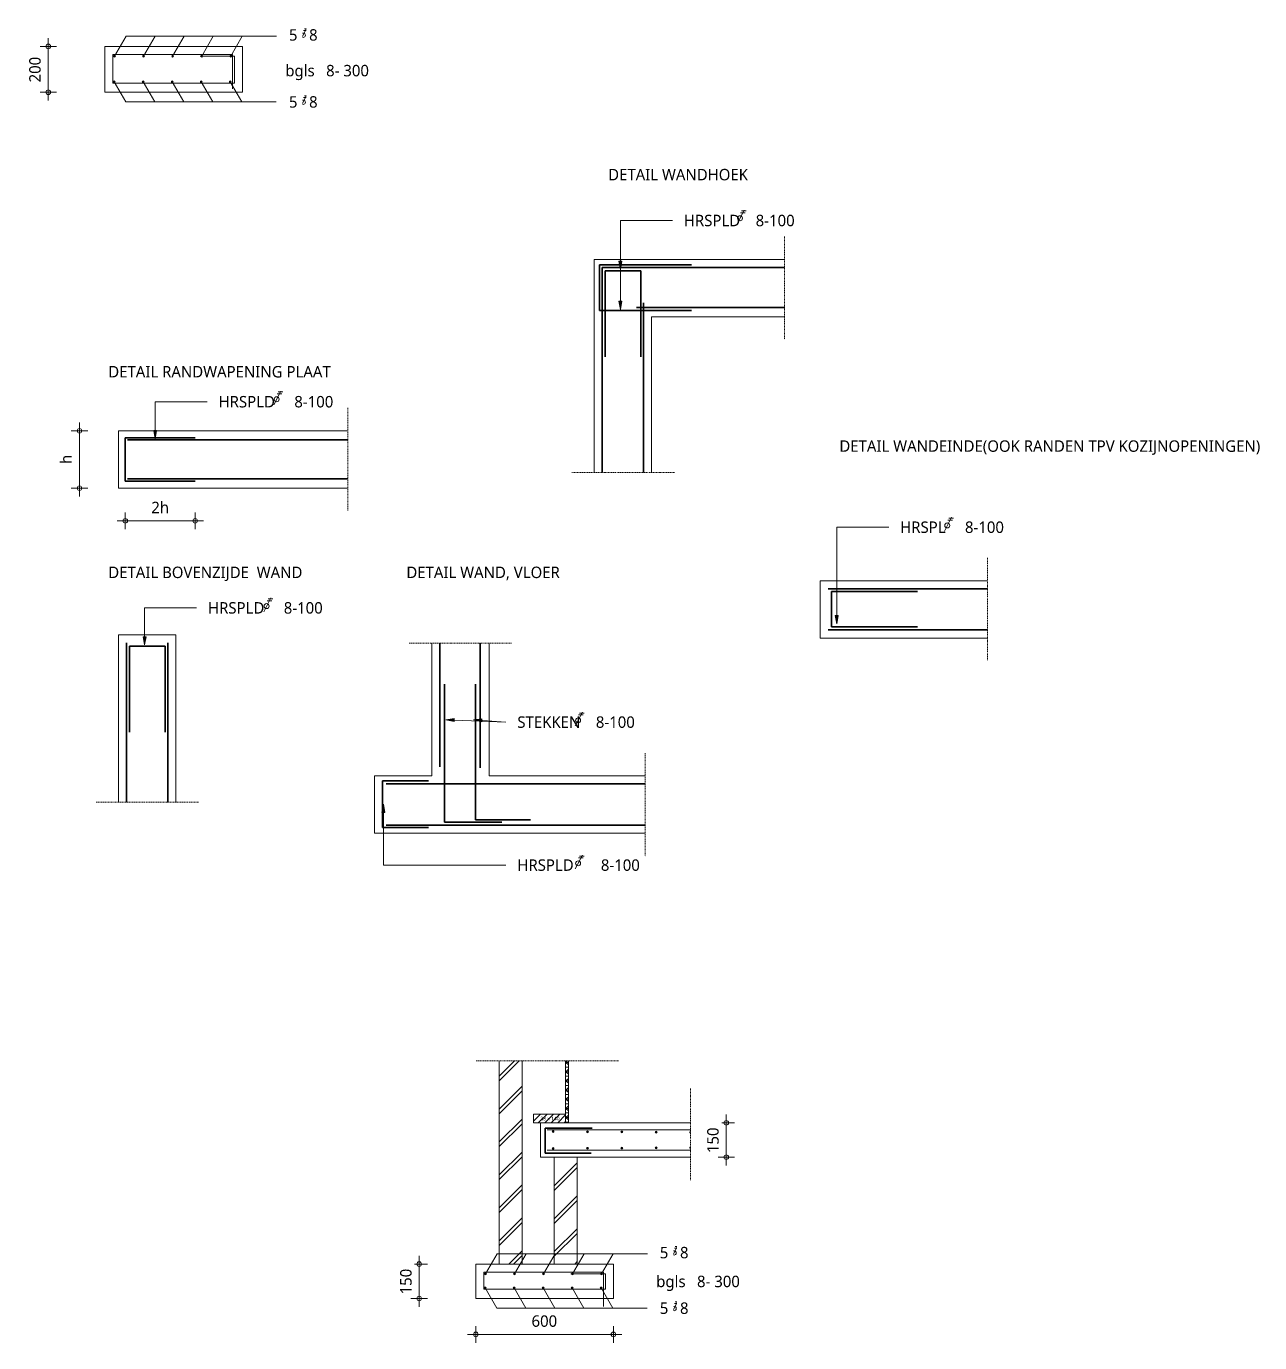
# Model space of a CAD drawing. Header units: millimetres. Extents: x -3388 to 20400, y -422 to 11347.
# Drawn here: x 3708 to 9086, y -422 to 5321 of the extents above; entities that cross this region are included whole.
import ezdxf

# ---------------------------------------------------------------- set-up
doc = ezdxf.new("R2010")
doc.units = ezdxf.units.MM
doc.linetypes.add('MV_center', pattern=[15, 6, -3, 3, -3])
for name, color, linetype, lineweight in [('A-ANNO-DIMS', 211, 'Continuous', 13), ('A-ANNO-DIMS-20', 211, 'Continuous', 13), ('A-ANNO-NOTE', 131, 'Continuous', 18), ('A-DETL', 90, 'Continuous', 13), ('A-DETL-GENF', 92, 'Continuous', 18), ('A-DETL-IDEN', 3, 'Continuous', 18), ('A-DETL-MEDM', 33, 'Continuous', 18), ('G-ANNO-TEXT', 231, 'Continuous', 13)]:
    doc.layers.add(name, color=color, linetype=linetype, lineweight=lineweight)
doc.styles.add('Segoe UI', font='segoeui.ttf', dxfattribs={"height": 16})
doc.styles.add('Segoe UI_1', font='segoeui.ttf', dxfattribs={"height": 50})
doc.styles.add('Segoe UI_B', font='segoeui.ttf', dxfattribs={"height": 50})
doc.dimstyles.new('2_5_mm', dxfattribs={"dimscale": 304.8, "dimtxt": 52.368197, "dimasz": 0.065617, "dimexe": 0.11811, "dimexo": 0.0625, "dimgap": 0.059055, "dimtad": 1, "dimdec": 0, "dimzin": 0, "dimdsep": 46, "dimtxsty": 'Segoe UI_1', "dimblk1": 'DOTBLANK', "dimblk2": 'DOTBLANK', "dimsah": 1, "dimcen": 0.09, "dimdle": 0.11811, "dimazin": 0, "dimtfac": 1, "dimtdec": 4, "dimtix": 1, "dimtmove": 0, "dimatfit": 3, "dimfxl": 0.11811, "dimfxlon": 1, "dimtvp": 1, "dimtfill": 1, "dimtolj": 1, "dimtzin": 0, "dimarcsym": 2})
pattern_1 = [(45, (0, 0), (-71.842, 71.842), []), (45, (20.32, 0), (-71.842, 71.842), [])]

# ---------------------------------------------------------------- blocks, each defined once
blk = doc.blocks.new('NLRS_00_DI_maskeer - Type 1-4234379-Details Wapening')
at = {"layer": 'A-DETL-GENF', "linetype": 'MV_center'}
blk.add_line((350, 0), (-100, 0), dxfattribs=at)
blk = doc.blocks.new('28 reeks_staven - Type 1-4440012-Details Wapening')
at = {"layer": 'A-DETL-GENF'}
for points in [[(0, -4), (1, -3.9), (2, -3.5), (2.8, -2.8), (3.5, -2), (3.9, -1), (4, 0), (3.9, 1), (3.5, 2), (2.8, 2.8), (2, 3.5), (1, 3.9), (0, 4), (-1, 3.9), (-2, 3.5), (-2.8, 2.8), (-3.5, 2), (-3.9, 1), (-4, 0), (-3.9, -1), (-3.5, -2), (-2.8, -2.8), (-2, -3.5), (-1, -3.9)], [(126.5, -4), (127.6, -3.9), (128.5, -3.5), (129.4, -2.8), (130, -2), (130.4, -1), (130.5, 0), (130.4, 1), (130, 2), (129.4, 2.8), (128.5, 3.5), (127.6, 3.9), (126.5, 4), (125.5, 3.9), (124.5, 3.5), (123.7, 2.8), (123.1, 2), (122.7, 1), (122.5, 0), (122.7, -1), (123.1, -2), (123.7, -2.8), (124.5, -3.5), (125.5, -3.9)], [(253.1, -4), (254.1, -3.9), (255.1, -3.5), (255.9, -2.8), (256.5, -2), (256.9, -1), (257.1, 0), (256.9, 1), (256.5, 2), (255.9, 2.8), (255.1, 3.5), (254.1, 3.9), (253.1, 4), (252, 3.9), (251.1, 3.5), (250.3, 2.8), (249.6, 2), (249.2, 1), (249.1, 0), (249.2, -1), (249.6, -2), (250.3, -2.8), (251.1, -3.5), (252, -3.9)], [(379.6, -4), (380.7, -3.9), (381.6, -3.5), (382.4, -2.8), (383.1, -2), (383.5, -1), (383.6, 0), (383.5, 1), (383.1, 2), (382.4, 2.8), (381.6, 3.5), (380.7, 3.9), (379.6, 4), (378.6, 3.9), (377.6, 3.5), (376.8, 2.8), (376.2, 2), (375.8, 1), (375.6, 0), (375.8, -1), (376.2, -2), (376.8, -2.8), (377.6, -3.5), (378.6, -3.9)], [(506.2, -4), (507.2, -3.9), (508.2, -3.5), (509, -2.8), (509.6, -2), (510, -1), (510.2, 0), (510, 1), (509.6, 2), (509, 2.8), (508.2, 3.5), (507.2, 3.9), (506.2, 4), (505.1, 3.9), (504.2, 3.5), (503.3, 2.8), (502.7, 2), (502.3, 1), (502.2, 0), (502.3, -1), (502.7, -2), (503.3, -2.8), (504.2, -3.5), (505.1, -3.9)]]:
    blk.add_hatch(color=256, dxfattribs=at).paths.add_polyline_path(points)
for p, q in [((0, 0), (50.7, 87.8)), ((50.7, 87.8), (706.2, 87.8)), ((126.5, 0), (177.2, 87.8)), ((253.1, 0), (303.7, 87.8)), ((379.6, 0), (430.3, 87.8)), ((506.2, 0), (556.8, 87.8))]:
    blk.add_line(p, q, dxfattribs=at)
at = {"layer": 'A-DETL-MEDM'}
for centre, start, end in [((0, 0), 360, 180), ((0, 0), 180, 360), ((126.5, 0), 0, 180), ((126.5, 0), 180, 360), ((253.1, 0), 0, 180), ((253.1, 0), 180, 360), ((379.6, 0), 360, 180), ((379.6, 0), 180, 360), ((506.2, 0), 0, 180), ((506.2, 0), 180, 360)]:
    blk.add_arc(centre, 4, start, end, dxfattribs=at)
blk = doc.blocks.new('28 balk - Type 1 dekking 35_40-4424361-Details Wapening')
at = {"layer": 'A-DETL-MEDM'}
for p, q in [((0, 200), (600, 200)), ((0, 0), (0, 200)), ((600, 200), (600, 0)), ((600, 0), (0, 0))]:
    blk.add_line(p, q, dxfattribs=at)
blk = doc.blocks.new('28 beugels - rond 8-4424740-Details Wapening')
at = {"layer": 'A-DETL-MEDM'}
for p, q in [((0, 125), (522, 125)), ((0, 0), (0, 125)), ((380, 117), (530, 117)), ((522, 125), (522, -25)), ((530, 117), (530, 0)), ((530, 0), (0, 0))]:
    blk.add_line(p, q, dxfattribs=at)
blk = doc.blocks.new('28 reeks_staven - Type 1-4440042-Details Wapening')
at = {"layer": 'A-DETL-GENF'}
for points in [[(0, -4), (1, -3.9), (2, -3.5), (2.8, -2.8), (3.5, -2), (3.9, -1), (4, 0), (3.9, 1), (3.5, 2), (2.8, 2.8), (2, 3.5), (1, 3.9), (0, 4), (-1, 3.9), (-2, 3.5), (-2.8, 2.8), (-3.5, 2), (-3.9, 1), (-4, 0), (-3.9, -1), (-3.5, -2), (-2.8, -2.8), (-2, -3.5), (-1, -3.9)], [(126.5, -4), (127.6, -3.9), (128.5, -3.5), (129.3, -2.8), (130, -2), (130.4, -1), (130.5, 0), (130.4, 1), (130, 2), (129.3, 2.8), (128.5, 3.5), (127.6, 3.9), (126.5, 4), (125.5, 3.9), (124.5, 3.5), (123.7, 2.8), (123.1, 2), (122.7, 1), (122.5, 0), (122.7, -1), (123.1, -2), (123.7, -2.8), (124.5, -3.5), (125.5, -3.9)], [(253, -4), (254.1, -3.9), (255, -3.5), (255.9, -2.8), (256.5, -2), (256.9, -1), (257, 0), (256.9, 1), (256.5, 2), (255.9, 2.8), (255, 3.5), (254.1, 3.9), (253, 4), (252, 3.9), (251, 3.5), (250.2, 2.8), (249.6, 2), (249.2, 1), (249, 0), (249.2, -1), (249.6, -2), (250.2, -2.8), (251, -3.5), (252, -3.9)], [(379.5, -4), (380.6, -3.9), (381.5, -3.5), (382.4, -2.8), (383, -2), (383.4, -1), (383.5, 0), (383.4, 1), (383, 2), (382.4, 2.8), (381.5, 3.5), (380.6, 3.9), (379.5, 4), (378.5, 3.9), (377.5, 3.5), (376.7, 2.8), (376.1, 2), (375.7, 1), (375.5, 0), (375.7, -1), (376.1, -2), (376.7, -2.8), (377.5, -3.5), (378.5, -3.9)], [(506.1, -4), (507.1, -3.9), (508.1, -3.5), (508.9, -2.8), (509.5, -2), (509.9, -1), (510.1, 0), (509.9, 1), (509.5, 2), (508.9, 2.8), (508.1, 3.5), (507.1, 3.9), (506.1, 4), (505, 3.9), (504.1, 3.5), (503.2, 2.8), (502.6, 2), (502.2, 1), (502.1, 0), (502.2, -1), (502.6, -2), (503.2, -2.8), (504.1, -3.5), (505, -3.9)]]:
    blk.add_hatch(color=256, dxfattribs=at).paths.add_polyline_path(points)
for p, q in [((0, 0), (50.7, -87.8)), ((126.5, 0), (177.2, -87.8)), ((253, 0), (303.7, -87.8)), ((379.5, 0), (430.2, -87.8)), ((506.1, 0), (556.7, -87.8)), ((50.7, -87.8), (706.1, -87.8))]:
    blk.add_line(p, q, dxfattribs=at)
at = {"layer": 'A-DETL-MEDM'}
for centre, start, end in [((0, 0), 360, 180), ((0, 0), 180, 360), ((126.5, 0), 0, 180), ((126.5, 0), 180, 360), ((253, 0), 0, 180), ((253, 0), 180, 360), ((379.5, 0), 360, 180), ((379.5, 0), 180, 360), ((506.1, 0), 0, 180), ((506.1, 0), 180, 360)]:
    blk.add_arc(centre, 4, start, end, dxfattribs=at)
blk = doc.blocks.new('28 balk - Type 1 dekking 35_40-4424364-Details Wapening')
at = {"layer": 'A-DETL-MEDM'}
for p, q in [((0, 150), (600, 150)), ((0, 0), (0, 150)), ((600, 150), (600, 0)), ((600, 0), (0, 0))]:
    blk.add_line(p, q, dxfattribs=at)
blk = doc.blocks.new('28 beugels - rond 8-4424745-Details Wapening')
at = {"layer": 'A-DETL-MEDM'}
for p, q in [((0, 75), (522, 75)), ((0, 0), (0, 75)), ((380, 67), (382.9, 67)), ((390.9, 67), (509.5, 67)), ((517.5, 67), (530, 67)), ((522, 75), (522, -75)), ((530, 67), (530, 0)), ((530, 0), (0, 0))]:
    blk.add_line(p, q, dxfattribs=at)
blk = doc.blocks.new('28 balk - Type 1 dekking 35_40-4424365-Details Wapening')
at = {"layer": 'A-DETL-MEDM'}
for p, q in [((0, 0), (0, 150)), ((122, 150), (653.9, 150)), ((653.9, 0), (0, 0))]:
    blk.add_line(p, q, dxfattribs=at)
blk = doc.blocks.new('NLRS_28_DI_net - Type 1-5063370-Details Wapening')
at = {"layer": 'A-DETL-GENF'}
for points in [[(55, 34), (56, 34.1), (57, 34.5), (57.8, 35.2), (58.5, 36), (58.9, 37), (59, 38), (58.9, 39), (58.5, 40), (57.8, 40.8), (57, 41.5), (56, 41.9), (55, 42), (54, 41.9), (53, 41.5), (52.2, 40.8), (51.5, 40), (51.1, 39), (51, 38), (51.1, 37), (51.5, 36), (52.2, 35.2), (53, 34.5), (54, 34.1)], [(205, 35), (206, 35.1), (207, 35.5), (207.8, 36.2), (208.5, 37), (208.9, 38), (209, 39), (208.9, 40), (208.1, 41.5), (207.8, 41.8), (207, 42.5), (206, 42.9), (205, 43), (204, 42.9), (203, 42.5), (201.9, 41.5), (201.5, 41), (201.1, 40), (201, 39), (201.1, 38), (201.5, 37), (202.2, 36.2), (203, 35.5), (204, 35.1)], [(355, 36), (356, 36.1), (357, 36.5), (357.8, 37.2), (358.5, 38), (358.9, 39), (359, 40), (358.7, 41.5), (358.5, 42), (357.8, 42.8), (357, 43.5), (356, 43.9), (355, 44), (354, 43.9), (353, 43.5), (352.2, 42.8), (351.3, 41.5), (351.1, 41), (351, 40), (351.1, 39), (351.5, 38), (352.2, 37.2), (353, 36.5), (354, 36.1)], [(505, 37), (506, 37.1), (507, 37.5), (507.8, 38.2), (508.5, 39), (508.9, 40), (508.9, 41.5), (508.9, 42), (508.5, 43), (507.8, 43.8), (507, 44.5), (506, 44.9), (505, 45), (504, 44.9), (503, 44.5), (502.2, 43.8), (501.5, 43), (501.1, 41.5), (501, 41), (501.1, 40), (501.5, 39), (502.2, 38.2), (503, 37.5), (504, 37.1)], [(653.9, 38.2), (653.9, 45.8), (653, 45.5), (652.2, 44.8), (651.5, 44), (651.1, 43), (651.1, 41.5), (651.1, 41), (651.5, 40), (652.2, 39.2), (653, 38.5)]]:
    blk.add_hatch(color=256, dxfattribs=at).paths.add_polyline_path(points)
at = {"layer": 'A-DETL-MEDM'}
blk.add_line((30, 30), (653.9, 30), dxfattribs=at)
for centre, start, end in [((55, 38), 0, 180), ((55, 38), 180, 360), ((205, 39), 0, 180), ((205, 39), 180, 0), ((355, 40), 0, 180), ((355, 40), 180, 0), ((505, 41), 0, 180), ((505, 41), 180, 0), ((655, 42), 106.65214, 180), ((655, 42), 180, 253.34786)]:
    blk.add_arc(centre, 4, start, end, dxfattribs=at)
blk = doc.blocks.new('NLRS_28_DI_net - Type 1-5063377-Details Wapening')
at = {"layer": 'A-DETL-GENF'}
for points in [[(55, -42), (56, -41.9), (57, -41.5), (57.8, -40.8), (58.5, -40), (58.9, -39), (59, -38), (58.9, -37), (58.5, -36), (57.8, -35.2), (57, -34.5), (56, -34.1), (55, -34), (54, -34.1), (53, -34.5), (52.2, -35.2), (51.5, -36), (51.1, -37), (51, -38), (51.1, -39), (51.5, -40), (52.2, -40.8), (53, -41.5), (54, -41.9)], [(205, -43), (206, -42.9), (207, -42.5), (207.8, -41.8), (208.5, -41), (208.9, -40), (209, -39), (208.9, -38), (208.5, -37), (207.8, -36.2), (207, -35.5), (206, -35.1), (205, -35), (204, -35.1), (203, -35.5), (202.2, -36.2), (201.5, -37), (201.1, -38), (201, -39), (201.1, -40), (201.5, -41), (202.2, -41.8), (203, -42.5), (204, -42.9)], [(355, -44), (356, -43.9), (357, -43.5), (357.8, -42.8), (358.5, -42), (358.9, -41), (359, -40), (358.9, -39), (358.5, -38), (357.8, -37.2), (357, -36.5), (356, -36.1), (355, -36), (354, -36.1), (353, -36.5), (352.2, -37.2), (351.5, -38), (351.1, -39), (351, -40), (351.1, -41), (351.5, -42), (352.2, -42.8), (353, -43.5), (354, -43.9)], [(505, -45), (506, -44.9), (507, -44.5), (507.8, -43.8), (508.5, -43), (508.9, -42), (509, -41), (508.9, -40), (508.5, -39), (507.8, -38.2), (507, -37.5), (506, -37.1), (505, -37), (504, -37.1), (503, -37.5), (502.2, -38.2), (501.5, -39), (501.1, -40), (501, -41), (501.1, -42), (501.5, -43), (502.2, -43.8), (503, -44.5), (504, -44.9)], [(653.9, -45.8), (653.9, -38.2), (653, -38.5), (652.2, -39.2), (651.5, -40), (651.1, -41), (651, -42), (651.1, -43), (651.5, -44), (652.2, -44.8), (653, -45.5)]]:
    blk.add_hatch(color=256, dxfattribs=at).paths.add_polyline_path(points)
at = {"layer": 'A-DETL-MEDM'}
blk.add_line((30, -30), (653.9, -30), dxfattribs=at)
for centre, start, end in [((55, -38), 360, 180), ((55, -38), 180, 360), ((205, -39), 360, 180), ((205, -39), 180, 360), ((355, -40), 360, 180), ((355, -40), 180, 360), ((505, -41), 0, 180), ((505, -41), 180, 360), ((655, -42), 106.65214, 180), ((655, -42), 180, 253.34786)]:
    blk.add_arc(centre, 4, start, end, dxfattribs=at)
blk = doc.blocks.new('NLRS_00_DI_maskeer - Type 1-4234382-Details Wapening')
at = {"layer": 'A-DETL-GENF', "linetype": 'MV_center'}
blk.add_line((300, 0), (-100, 0), dxfattribs=at)
blk = doc.blocks.new('NLRS_00_DI_maskeer - Type 1-4288026-Details Wapening')
at = {"layer": 'A-DETL-GENF', "linetype": 'MV_center'}
blk.add_line((-100, 0), (520, 0), dxfattribs=at)
blk = doc.blocks.new('00 hout rechthoekig - 38x140-3291651-Details Wapening')
at = {"layer": 'A-DETL-GENF', "lineweight": 13}
h = blk.add_hatch(dxfattribs=at)
h.set_pattern_fill('FP_3', color=256, style=0, pattern_type=2)
h.set_pattern_definition([(45, (-5919.499, -574.931), (-14.142136, 14.142136), [])])
h.paths.add_polyline_path([(0, -38), (140, -38), (140, 0), (0, 0)])
at = {"layer": 'A-DETL-MEDM'}
for p, q in [((140, 0), (0, 0)), ((0, 0), (0, -38)), ((140, -38), (140, 0)), ((0, -38), (140, -38))]:
    blk.add_line(p, q, dxfattribs=at)
blk = doc.blocks.new('DIMBLOCK7-Details Wapening')
at = {"layer": 'A-ANNO-DIMS-20'}
for p, q in [((3939.3, 3592.1), (3939.3, 3270.1)), ((3939.3, 3556.1), (3903.3, 3556.1)), ((3939.3, 3556.1), (3975.3, 3556.1)), ((3939.3, 3306.1), (3903.3, 3306.1)), ((3939.3, 3306.1), (3975.3, 3306.1))]:
    blk.add_line(p, q, dxfattribs=at)
for centre in [(3939.3, 3556.1), (3939.3, 3306.1)]:
    blk.add_circle(centre, 10, dxfattribs=at)
at = {"layer": 'A-ANNO-DIMS-20', "color": 0, "insert": (3856, 3411.2), "char_height": 50, "width": 47.988, "attachment_point": 1, "rotation": 90, "line_spacing_factor": 1.142579, "style": 'Segoe UI_1', "bg_fill": 3, "box_fill_scale": 1.25, "bg_fill_color": 9, "bg_fill_true_color": 13158600, "bg_fill_transparency": 0}
blk.add_mtext('h', dxfattribs=at)
blk = doc.blocks.new('_DotBlank')
at = {"color": 0, "linetype": 'ByBlock', "lineweight": -2}
blk.add_line((-0.5, 0), (-1, 0), dxfattribs=at)
blk.add_circle((0, 0), 0.5, dxfattribs=at)
blk = doc.blocks.new('DIMBLOCK8-Details Wapening')
at = {"layer": 'A-ANNO-DIMS-20'}
for p, q in [((4103.1, 3163.5), (4480.1, 3163.5)), ((4139.1, 3163.5), (4139.1, 3199.5)), ((4139.1, 3163.5), (4139.1, 3127.5)), ((4444.1, 3163.5), (4444.1, 3199.5)), ((4444.1, 3163.5), (4444.1, 3127.5))]:
    blk.add_line(p, q, dxfattribs=at)
for centre in [(4139.1, 3163.5), (4444.1, 3163.5)]:
    blk.add_circle(centre, 10, dxfattribs=at)
at = {"layer": 'A-ANNO-DIMS-20', "color": 0, "insert": (4252.6, 3246.7), "char_height": 50, "width": 93.691, "attachment_point": 1, "line_spacing_factor": 1.142579, "style": 'Segoe UI_1', "bg_fill": 3, "box_fill_scale": 1.25, "bg_fill_color": 9, "bg_fill_true_color": 13158600, "bg_fill_transparency": 0}
blk.add_mtext('2h', dxfattribs=at)
blk = doc.blocks.new('28_GA_symbool_wapening - Type 1-3658680-Details Wapening')
at = {"layer": 'A-ANNO-NOTE'}
for p, q in [((-0.63, -1.22), (0.93, 1.8)), ((1.12, 1.19), (0.11, 1.19)), ((1.33, 1.6), (0.32, 1.6))]:
    blk.add_line(p, q, dxfattribs=at)
blk.add_circle((0, 0), 0.541, dxfattribs=at)
blk = doc.blocks.new('28_TAG_DI_wapening - 2_5 aantal_diameter-3658683-Details Wapening')
at = {"layer": 'A-DETL-IDEN'}
for p, q in [((-3.63, -1.31), (-2.23, 1.39)), ((-2.06, 0.84), (-2.97, 0.84)), ((-1.87, 1.21), (-2.78, 1.21))]:
    blk.add_line(p, q, dxfattribs=at)
blk.add_circle((-3.06, -0.22), 0.483, dxfattribs=at)
blk = doc.blocks.new('DIMBLOCK67-Details Wapening')
at = {"layer": 'A-ANNO-DIMS-20'}
for p, q in [((3803.4, 5233.4), (3767.4, 5233.4)), ((3803.4, 4997.4), (3803.4, 5269.4)), ((3803.4, 5233.4), (3839.4, 5233.4)), ((3803.4, 5033.4), (3767.4, 5033.4)), ((3803.4, 5033.4), (3839.4, 5033.4))]:
    blk.add_line(p, q, dxfattribs=at)
for centre in [(3803.4, 5233.4), (3803.4, 5033.4)]:
    blk.add_circle(centre, 10, dxfattribs=at)
at = {"layer": 'A-ANNO-DIMS-20', "color": 0, "insert": (3720.2, 5076.2), "char_height": 50, "width": 137.109, "attachment_point": 1, "rotation": 90, "line_spacing_factor": 1.142579, "style": 'Segoe UI_1', "bg_fill": 3, "box_fill_scale": 1.25, "bg_fill_color": 9, "bg_fill_true_color": 13158600, "bg_fill_transparency": 0}
blk.add_mtext('200', dxfattribs=at)
blk = doc.blocks.new('28_TAG_DI_wapening - 2_5 omschrijving_diameter_hoh-3658684-Details Wapening')
at = {"layer": 'A-DETL-IDEN'}
for p, q in [((-3.63, -1.31), (-2.23, 1.39)), ((-2.06, 0.84), (-2.97, 0.84)), ((-1.87, 1.21), (-2.78, 1.21))]:
    blk.add_line(p, q, dxfattribs=at)
blk.add_circle((-3.06, -0.22), 0.483, dxfattribs=at)
blk = doc.blocks.new('DIMBLOCK86-Details Wapening')
at = {"layer": 'A-ANNO-DIMS-20'}
for p, q in [((5631.9, -386.4), (6303.9, -386.4)), ((5667.9, -386.4), (5667.9, -350.4)), ((5667.9, -386.4), (5667.9, -422.4)), ((6267.9, -386.4), (6267.9, -350.4)), ((6267.9, -386.4), (6267.9, -422.4))]:
    blk.add_line(p, q, dxfattribs=at)
for centre in [(5667.9, -386.4), (6267.9, -386.4)]:
    blk.add_circle(centre, 10, dxfattribs=at)
at = {"layer": 'A-ANNO-DIMS-20', "color": 0, "insert": (5910.8, -303.1), "char_height": 50, "width": 137.109, "attachment_point": 1, "line_spacing_factor": 1.142579, "style": 'Segoe UI_1', "bg_fill": 3, "box_fill_scale": 1.25, "bg_fill_color": 9, "bg_fill_true_color": 13158600, "bg_fill_transparency": 0}
blk.add_mtext('600', dxfattribs=at)
blk = doc.blocks.new('DIMBLOCK87-Details Wapening')
at = {"layer": 'A-ANNO-DIMS-20'}
for p, q in [((5420.9, -265.5), (5420.9, -43.5)), ((5420.9, -79.5), (5384.9, -79.5)), ((5420.9, -79.5), (5456.9, -79.5)), ((5420.9, -229.5), (5384.9, -229.5)), ((5420.9, -229.5), (5456.9, -229.5))]:
    blk.add_line(p, q, dxfattribs=at)
for centre in [(5420.9, -79.5), (5420.9, -229.5)]:
    blk.add_circle(centre, 10, dxfattribs=at)
at = {"layer": 'A-ANNO-DIMS-20', "color": 0, "insert": (5337.7, -211.6), "char_height": 50, "width": 137.109, "attachment_point": 1, "rotation": 90, "line_spacing_factor": 1.142579, "style": 'Segoe UI_1', "bg_fill": 3, "box_fill_scale": 1.25, "bg_fill_color": 9, "bg_fill_true_color": 13158600, "bg_fill_transparency": 0}
blk.add_mtext('150', dxfattribs=at)
blk = doc.blocks.new('DIMBLOCK88-Details Wapening')
at = {"layer": 'A-ANNO-DIMS-20'}
for p, q in [((6760, 536.9), (6724, 536.9)), ((6760, 350.9), (6760, 572.9)), ((6760, 536.9), (6796, 536.9)), ((6760, 386.9), (6724, 386.9)), ((6760, 386.9), (6796, 386.9))]:
    blk.add_line(p, q, dxfattribs=at)
for centre in [(6760, 536.9), (6760, 386.9)]:
    blk.add_circle(centre, 10, dxfattribs=at)
at = {"layer": 'A-ANNO-DIMS-20', "color": 0, "insert": (6676.8, 404.8), "char_height": 50, "width": 137.109, "attachment_point": 1, "rotation": 90, "line_spacing_factor": 1.142579, "style": 'Segoe UI_1', "bg_fill": 3, "box_fill_scale": 1.25, "bg_fill_color": 9, "bg_fill_true_color": 13158600, "bg_fill_transparency": 0}
blk.add_mtext('150', dxfattribs=at)

msp = doc.modelspace()

# ---------------------------------------------------------------- hatches: boundary and pattern name
at = {"layer": 'A-DETL-GENF', "lineweight": 13}
h = msp.add_hatch(dxfattribs=at)
h.set_pattern_fill('FP_1', color=254, style=0, pattern_type=2)
h.set_pattern_definition(pattern_1)
h.paths.add_polyline_path([(5869.5, -79.5), (5869.5, 806.9), (5769.5, 806.9), (5769.5, -79.5), (5809.4, -79.5)])
h = msp.add_hatch(dxfattribs=at)
h.set_pattern_fill('FP_2', color=254, style=0, pattern_type=2)
h.set_pattern_definition([(0, (0, 0), (0, 20), [200, 0]), (45, (0, 0), (20.002637, 0), [28.284, -28.284]), (315, (0, 0), (20.002637, 0), [28.284, -28.284])])
h.paths.add_polyline_path([(6071.5, 536.9), (6071.5, 806.9), (6059.5, 806.9), (6059.5, 536.9)])
h = msp.add_hatch(dxfattribs=at)
h.set_pattern_fill('FP_1', color=254, style=0, pattern_type=2)
h.set_pattern_definition(pattern_1)
h.paths.add_polyline_path([(6109.5, -79.5), (6109.5, 386.9), (6009.5, 386.9), (6009.5, -79.5), (6013.7, -79.5)])
at = {"layer": 'G-ANNO-TEXT'}
for points in [[(6298.2, 4259.7), (6304.6, 4295.7), (6291.9, 4295.7)], [(6298.2, 4085.2), (6304.6, 4121.2), (6291.9, 4121.2)], [(4269.4, 3521.3), (4275.7, 3557.3), (4263, 3557.3)], [(7241.6, 2714.4), (7247.9, 2750.4), (7235.2, 2750.4)], [(4223.2, 2621.7), (4229.6, 2657.7), (4216.9, 2657.7)], [(5537.3, 2295.8), (5573, 2288), (5573.5, 2300.7)], [(5658, 2295.8), (5693.4, 2286.8), (5694.3, 2299.5)], [(5264.6, 1926.6), (5258.3, 1890.6), (5271, 1890.6)]]:
    msp.add_hatch(color=7, dxfattribs=at).paths.add_polyline_path(points)

# ---------------------------------------------------------------- linework, layer by layer
at = {"layer": 'A-DETL', "lineweight": 18}
for p, q in [((6184.1, 4304.1), (7014.1, 4304.1)), ((6184.1, 4304.1), (6184.1, 3374.1)), ((6434.1, 3374.1), (6434.1, 4054.1)), ((6434.1, 4054.1), (7014.1, 4054.1)), ((5109.1, 3556.1), (4109.1, 3556.1)), ((4109.1, 3556.1), (4109.1, 3306.1)), ((4109.1, 3306.1), (5109.1, 3306.1)), ((7169.5, 2652.1), (7169.5, 2902.1)), ((7899.5, 2902.1), (7169.5, 2902.1)), ((4109.1, 2666.1), (4359.1, 2666.1)), ((4109.1, 2666.1), (4109.1, 1936.1)), ((4359.1, 1936.1), (4359.1, 2666.1)), ((7169.5, 2652.1), (7899.5, 2652.1)), ((5476.6, 2050.3), (5476.6, 2630.3)), ((5726.6, 2050.3), (5726.6, 2630.3)), ((5476.6, 2050.3), (5226.6, 2050.3)), ((5226.6, 2050.3), (5226.6, 1800.3)), ((6406.6, 2050.3), (5726.6, 2050.3)), ((5226.6, 1800.3), (5476.6, 1800.3)), ((5476.6, 1800.3), (6406.6, 1800.3)), ((5769.5, 806.9), (5769.5, -79.5)), ((5869.5, -79.5), (5869.5, 806.9)), ((6059.5, 806.9), (6059.5, 574.9)), ((6071.5, 536.9), (6071.5, 806.9)), ((6059.5, 536.9), (6071.5, 536.9)), ((6009.5, 386.9), (6009.5, -79.5)), ((6109.5, 386.9), (6009.5, 386.9)), ((6109.5, -79.5), (6109.5, 386.9)), ((5769.5, -79.5), (5869.5, -79.5)), ((6009.5, -79.5), (6109.5, -79.5))]:
    msp.add_line(p, q, dxfattribs=at)
at = {"layer": 'A-DETL', "lineweight": 35}
for p, q in [((6207.4, 4080.9), (6207.4, 4279.6)), ((6207.4, 4279.6), (6608.7, 4279.6)), ((6219.1, 3374.1), (6219.1, 4269.1)), ((7014.1, 4269.1), (6219.1, 4269.1)), ((6387.4, 4254.6), (6232.4, 4254.6)), ((6232.4, 4254.6), (6232.4, 3879.6)), ((6387.4, 3879.6), (6387.4, 4254.6)), ((6608.7, 4080.9), (6207.4, 4080.9)), ((7014.1, 4094.1), (6369.1, 4094.1)), ((6399.1, 3374.1), (6399.1, 4114.1)), ((4444.1, 3526.1), (4139.1, 3526.1)), ((4139.1, 3526.1), (4139.1, 3336.1)), ((5109.1, 3516.1), (4149.1, 3516.1)), ((4139.1, 3336.1), (4444.1, 3336.1)), ((4149.1, 3346.1), (5109.1, 3346.1)), ((7899.5, 2867.1), (7204.5, 2867.1)), ((7594, 2855.3), (7219, 2855.3)), ((7219, 2855.3), (7219, 2700.3)), ((7219, 2700.3), (7594, 2700.3)), ((7899.5, 2687.1), (7204.5, 2687.1)), ((4144.1, 1936.1), (4144.1, 2631.1)), ((4312.4, 2616.6), (4157.4, 2616.6)), ((4157.4, 2616.6), (4157.4, 2241.6)), ((4312.4, 2241.6), (4312.4, 2616.6)), ((4324.1, 1936.1), (4324.1, 2631.1)), ((5511.6, 2630.3), (5511.6, 2090.3)), ((5686.6, 2630.3), (5686.6, 2085.3)), ((5531.6, 2050.3), (5531.6, 2450.3)), ((5666.6, 2450.3), (5666.6, 1858.5)), ((5461.2, 2028.5), (5261.2, 2028.5)), ((5261.2, 2028.5), (5261.2, 1825.3)), ((6406.6, 2015.3), (5276.6, 2015.3)), ((5531.6, 2050.3), (5531.6, 1848.5)), ((5531.6, 1848.5), (5781.6, 1848.5)), ((5666.6, 1858.5), (5906.6, 1858.5)), ((5261.2, 1825.3), (5461.2, 1825.3)), ((6406.6, 1835.3), (5276.6, 1835.3)), ((6175.8, 514), (5970.8, 514)), ((5970.8, 514), (5970.8, 404)), ((5970.8, 404), (6170.8, 404))]:
    msp.add_line(p, q, dxfattribs=at)
at = {"layer": 'G-ANNO-TEXT', "color": 250}
for p, q in [((6298.2, 4473.7), (6525, 4473.7)), ((6298.2, 4085.2), (6298.2, 4473.7)), ((6298.2, 4473.7), (6525, 4473.7)), ((6298.2, 4259.7), (6298.2, 4473.7)), ((6304.6, 4295.7), (6291.9, 4295.7)), ((6291.9, 4295.7), (6298.2, 4259.7)), ((6298.2, 4259.7), (6304.6, 4295.7)), ((6304.6, 4121.2), (6291.9, 4121.2)), ((6291.9, 4121.2), (6298.2, 4085.2)), ((6298.2, 4085.2), (6304.6, 4121.2)), ((4269.4, 3683.1), (4496.1, 3683.1)), ((4269.4, 3521.3), (4269.4, 3683.1)), ((4275.7, 3557.3), (4263, 3557.3)), ((4263, 3557.3), (4269.4, 3521.3)), ((4269.4, 3521.3), (4275.7, 3557.3)), ((7241.6, 3135.6), (7468.3, 3135.6)), ((7241.6, 2714.4), (7241.6, 3135.6)), ((4223.2, 2783.6), (4450, 2783.6)), ((4223.2, 2621.7), (4223.2, 2783.6)), ((7247.9, 2750.4), (7235.2, 2750.4)), ((7235.2, 2750.4), (7241.6, 2714.4)), ((7241.6, 2714.4), (7247.9, 2750.4)), ((4229.6, 2657.7), (4216.9, 2657.7)), ((4216.9, 2657.7), (4223.2, 2621.7)), ((4223.2, 2621.7), (4229.6, 2657.7)), ((5573.5, 2300.7), (5537.3, 2295.8)), ((5573, 2288), (5573.5, 2300.7)), ((5694.3, 2299.5), (5658, 2295.8)), ((5693.4, 2286.8), (5694.3, 2299.5)), ((5537.3, 2295.8), (5573, 2288)), ((5537.3, 2295.8), (5799, 2285.2)), ((5658, 2295.8), (5693.4, 2286.8)), ((5658, 2295.8), (5799, 2285.2)), ((5264.6, 1926.6), (5258.3, 1890.6)), ((5271, 1890.6), (5264.6, 1926.6)), ((5264.6, 1926.6), (5264.6, 1661.3)), ((5258.3, 1890.6), (5271, 1890.6)), ((5264.6, 1661.3), (5799, 1661.3))]:
    msp.add_line(p, q, dxfattribs=at)

# ---------------------------------------------------------------- block references
at = {"layer": 'A-ANNO-NOTE', "xscale": 20, "yscale": 20, "zscale": 20}
for p in [(6819.9, 4483.5), (4799.2, 3693.8), (7723.8, 3143.2), (4755.5, 2791.2), (6113.9, 2292.9), (6113.9, 1668.9)]:
    msp.add_blockref('28_GA_symbool_wapening - Type 1-3658680-Details Wapening', p, dxfattribs=at)
at = {"layer": 'A-DETL-GENF'}
for name, p in [('28 reeks_staven - Type 1-4440012-Details Wapening', (4092.7, 5190.4)), ('28 reeks_staven - Type 1-4440042-Details Wapening', (4091, 5079.4)), ('28 reeks_staven - Type 1-4440012-Details Wapening', (5710.2, -122.5)), ('28 reeks_staven - Type 1-4440042-Details Wapening', (5708.5, -183.5))]:
    msp.add_blockref(name, p, dxfattribs=at)
at = {"layer": 'A-DETL-GENF', "linetype": 'MV_center'}
for name, p, rotation in [('NLRS_00_DI_maskeer - Type 1-4234379-Details Wapening', (7014.1, 4054.1), 89.99999999999989), ('NLRS_00_DI_maskeer - Type 1-4234379-Details Wapening', (5109.1, 3306.1), 89.99999999999991), ('NLRS_00_DI_maskeer - Type 1-4234379-Details Wapening', (7899.5, 2652.1), 89.99999999999959), ('NLRS_00_DI_maskeer - Type 1-4234379-Details Wapening', (5726.6, 2630.3), 180), ('NLRS_00_DI_maskeer - Type 1-4234379-Details Wapening', (6406.6, 1800.3), 89.99999999999972), ('NLRS_00_DI_maskeer - Type 1-4234382-Details Wapening', (6603.4, 386.9), 90)]:
    msp.add_blockref(name, p, dxfattribs=dict(at, rotation=rotation))
for name, p in [('NLRS_00_DI_maskeer - Type 1-4234379-Details Wapening', (6184.1, 3374.1)), ('NLRS_00_DI_maskeer - Type 1-4234379-Details Wapening', (4109.1, 1936.1)), ('NLRS_00_DI_maskeer - Type 1-4288026-Details Wapening', (5769.5, 806.9))]:
    msp.add_blockref(name, p, dxfattribs=at)
at = {"layer": 'A-DETL-IDEN', "xscale": 19.99999999999999, "yscale": 19.99999999999999, "zscale": 19.99999999999999}
for name, p in [('28_TAG_DI_wapening - 2_5 aantal_diameter-3658683-Details Wapening', (4975.9, 5286.4)), ('28_TAG_DI_wapening - 2_5 omschrijving_diameter_hoh-3658684-Details Wapening', (5050.1, 5130.6)), ('28_TAG_DI_wapening - 2_5 aantal_diameter-3658683-Details Wapening', (4975.9, 4994)), ('28_TAG_DI_wapening - 2_5 aantal_diameter-3658683-Details Wapening', (6593.4, -26.5)), ('28_TAG_DI_wapening - 2_5 omschrijving_diameter_hoh-3658684-Details Wapening', (6667.6, -152.2)), ('28_TAG_DI_wapening - 2_5 aantal_diameter-3658683-Details Wapening', (6593.4, -268.8))]:
    msp.add_blockref(name, p, dxfattribs=at)
at = {"layer": 'A-DETL-MEDM'}
for name, p in [('28 balk - Type 1 dekking 35_40-4424361-Details Wapening', (4050.4, 5033.4)), ('28 beugels - rond 8-4424740-Details Wapening', (4085.4, 5073.4)), ('00 hout rechthoekig - 38x140-3291651-Details Wapening', (5919.5, 574.9)), ('28 balk - Type 1 dekking 35_40-4424365-Details Wapening', (5949.5, 386.9)), ('NLRS_28_DI_net - Type 1-5063377-Details Wapening', (5949.5, 536.9)), ('NLRS_28_DI_net - Type 1-5063370-Details Wapening', (5949.5, 386.9)), ('28 balk - Type 1 dekking 35_40-4424364-Details Wapening', (5667.9, -229.5)), ('28 beugels - rond 8-4424745-Details Wapening', (5702.9, -189.5))]:
    msp.add_blockref(name, p, dxfattribs=at)

# ---------------------------------------------------------------- texts
at = {"layer": 'A-ANNO-NOTE', "lineweight": 13, "insert": (5949.7, 563.6), "char_height": 16, "width": 110.633, "attachment_point": 1, "style": 'Segoe UI'}
msp.add_mtext('38 x 140', dxfattribs=at)
at = {"layer": 'G-ANNO-TEXT', "color": 7, "char_height": 50, "attachment_point": 1}
for s, insert, width, style in [('DETAIL WANDHOEK', (6245, 4698.9), 814.514, 'Segoe UI_B'), ('HRSPLD    8-100', (6575, 4498.7), 620.506, 'Segoe UI_1'), ('DETAIL RANDWAPENING PLAAT', (4065, 3838.9), 1309.957, 'Segoe UI_B'), ('HRSPLD     8-100', (4546.1, 3708.1), 644.557, 'Segoe UI_1'), ('DETAIL WANDEINDE(OOK RANDEN TPV KOZIJNOPENINGEN)', (7253.3, 3514.5), 2467.594, 'Segoe UI_B'), ('HRSPL     8-100', (7518.3, 3160.6), 585.232, 'Segoe UI_1'), ('DETAIL BOVENZIJDE  WAND', (4065, 2963.5), 1144.81, 'Segoe UI_B'), ('DETAIL WAND, VLOER', (5365, 2963.5), 896.287, 'Segoe UI_B'), ('HRSPLD     8-100', (4500, 2808.6), 644.557, 'Segoe UI_1'), ('STEKKEN    8-100', (5849, 2310.2), 655.78, 'Segoe UI_1'), ('HRSPLD       8-100', (5849, 1686.3), 692.658, 'Segoe UI_1')]:
    msp.add_mtext(s, dxfattribs=dict(at, insert=insert, width=width, style=style))

# ---------------------------------------------------------------- dimensions: what is measured, and where the dimension line sits
at = {"layer": 'A-ANNO-DIMS'}
for base, p1, p2, override, picture, middle in [((3803.4, 5233.4), (3839.4, 5033.4), (3839.4, 5233.4), {"dimpost": '<>', "dimfxl": 200}, 'DIMBLOCK67-Details Wapening', (3759.6, 5133.4)), ((6760, 536.9), (6724, 386.9), (6724, 536.9), {"dimpost": '<>', "dimfxl": 150}, 'DIMBLOCK88-Details Wapening', (6716, 461.9)), ((5420.9, -79.5), (5456.9, -229.5), (5456.9, -79.5), {"dimpost": '<>', "dimfxl": 150}, 'DIMBLOCK87-Details Wapening', (5376.9, -154.5))]:
    dim = msp.add_linear_dim(base=base, p1=p1, p2=p2, angle=90, dimstyle='2_5_mm', override=override, dxfattribs=at)
    dim.commit()
    dim.dimension.update_dxf_attribs({"geometry": picture, "text_midpoint": middle})
dim = msp.add_linear_dim(base=(3939.3, 3306.1), p1=(3975.3, 3556.1), p2=(3975.3, 3306.1), angle=90, text='h', dimstyle='2_5_mm', override={"dimpost": '<>', "dimfxl": 250}, dxfattribs=at)
dim.commit()
dim.dimension.update_dxf_attribs({"geometry": 'DIMBLOCK7-Details Wapening', "text_midpoint": (3894.8, 3431.1)})
dim = msp.add_linear_dim(base=(4444.1, 3163.5), p1=(4139.1, 3199.5), p2=(4444.1, 3199.5), text='2h', dimstyle='2_5_mm', override={"dimpost": '<>', "dimfxl": 305}, dxfattribs=at)
dim.commit()
dim.dimension.update_dxf_attribs({"geometry": 'DIMBLOCK8-Details Wapening', "text_midpoint": (4291.6, 3207.9)})

# ---------------------------------------------------------------- next in the draw order: texts
at = {"layer": 'A-DETL-IDEN', "lineweight": 13, "char_height": 50, "attachment_point": 1, "style": 'Segoe UI_1', "bg_fill": 3, "box_fill_scale": 1.25, "bg_fill_color": 9, "bg_fill_true_color": 13158600, "bg_fill_transparency": 0}
for s, insert, width in [('8', (4940.7, 5308.4), 46.498), ('bgls', (4837, 5152.7), 155.527), ('8', (4940.7, 5016.1), 46.498), ('8', (6558.3, -4.4), 46.498), ('bgls', (6454.5, -130.2), 155.527), ('8', (6558.3, -246.8), 46.498)]:
    msp.add_mtext(s, dxfattribs=dict(at, insert=insert, width=width))

# ---------------------------------------------------------------- next in the draw order: dimensions: what is measured, and where the dimension line sits
at = {"layer": 'A-ANNO-DIMS'}
dim = msp.add_linear_dim(base=(6267.9, -386.4), p1=(5667.9, -350.4), p2=(6267.9, -350.4), dimstyle='2_5_mm', override={"dimpost": '<>', "dimfxl": 600}, dxfattribs=at)
dim.commit()
dim.dimension.update_dxf_attribs({"geometry": 'DIMBLOCK86-Details Wapening', "text_midpoint": (5967.9, -342.5)})

# ---------------------------------------------------------------- next in the draw order: texts
at = {"layer": 'A-DETL-IDEN', "lineweight": 13, "char_height": 50, "attachment_point": 1, "style": 'Segoe UI_1', "bg_fill": 3, "box_fill_scale": 1.25, "bg_fill_color": 9, "bg_fill_true_color": 13158600, "bg_fill_transparency": 0}
for s, insert, width in [('5', (4852.8, 5308.4), 46.498), ('8- 300', (5014.9, 5152.7), 243.713), ('5', (4852.8, 5016.1), 46.498), ('5', (6470.3, -4.4), 46.498), ('8- 300', (6632.5, -130.2), 243.713), ('5', (6470.3, -246.8), 46.498)]:
    msp.add_mtext(s, dxfattribs=dict(at, insert=insert, width=width))

doc.saveas('drawing.dxf')
